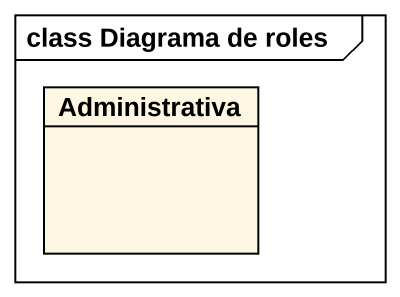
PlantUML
@startuml
mainframe class Diagrama de roles
hide circle
hide empty members
class Administrativa
@enduml
